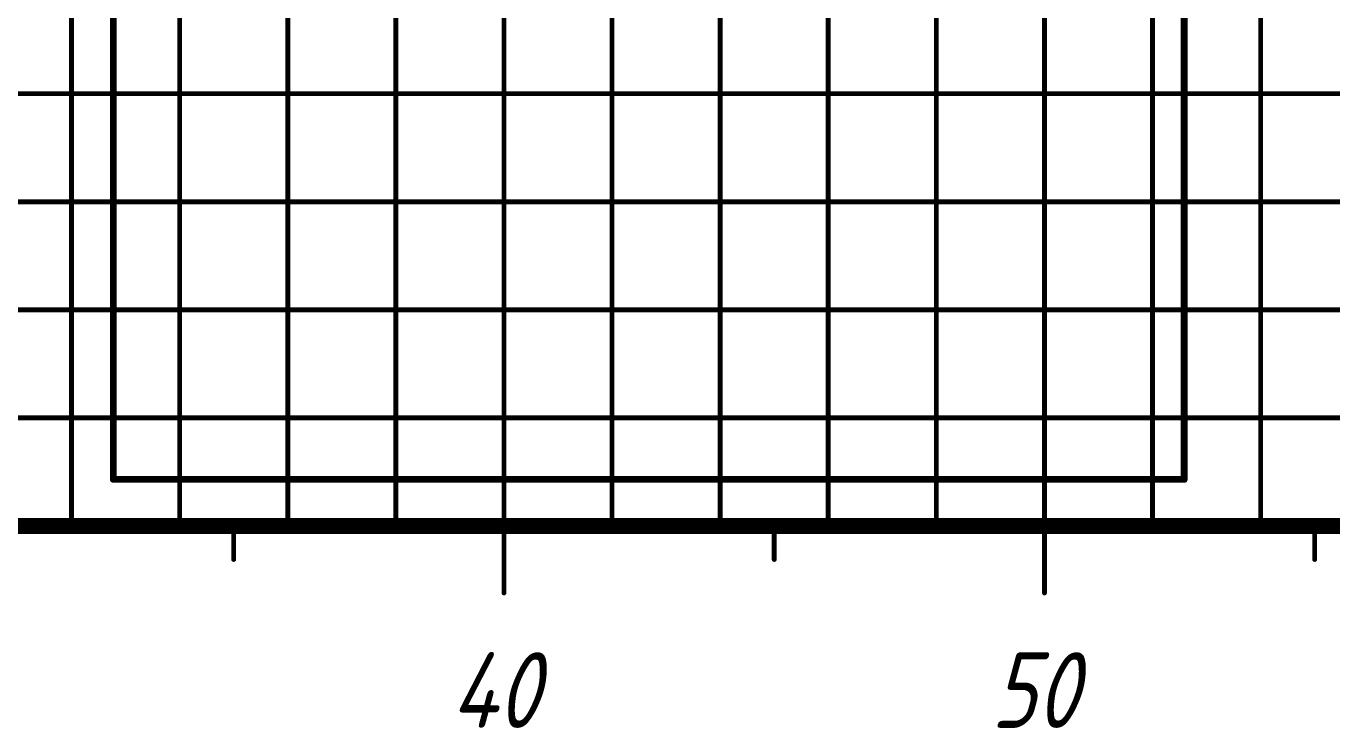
# Model space of a CAD drawing. Header units: millimetres. Extents: x 95 to 923, y 69 to 658.
# Drawn here: x 252.46 to 300.78, y 242.55 to 268.53 of the extents above; entities that cross this region are included whole.
import ezdxf

# ---------------------------------------------------------------- set-up
doc = ezdxf.new("R2010")
doc.units = ezdxf.units.MM
for name, color, linetype in [('Mechanical12', 56, 'Continuous'), ('Mechanical7', 56, 'Continuous'), ('Mechanical9', 56, 'Continuous')]:
    doc.layers.add(name, color=color, linetype=linetype)
doc.styles.add('GOST type A', font='', dxfattribs={"height": 0.2})
doc.styles.get('GOST type A').set_extended_font_data('GOST type A', italic=True)

msp = doc.modelspace()

# ---------------------------------------------------------------- linework, layer by layer
at = {"layer": 'Mechanical12', "color": 7}
for points, const_width in [([(255.69, 251.746), (255.69, 284.208)], 0.254), ([(295.314, 251.746), (295.314, 284.208)], 0.254), ([(255.69, 251.746), (295.314, 251.746)], 0.254), ([(190.142, 250.022), (432.342, 250.022)], 0.6), ([(190.142, 250.022), (432.342, 250.022)], 0.6), ([(190.142, 250.022), (432.342, 250.022)], 0.6), ([(190.142, 250.022), (432.342, 250.022)], 0.6)]:
    msp.add_lwpolyline(points, dxfattribs=dict(at, const_width=const_width))
at = {"layer": 'Mechanical12', "color": 7, "const_width": 0.127}
for points in [[(255.626, 251.746, 1), (255.753, 251.746, 1)], [(255.626, 251.746, 1), (255.753, 251.746, 1)], [(295.25, 251.746, 1), (295.377, 251.746, 1)], [(295.25, 251.746, 1), (295.377, 251.746, 1)]]:
    msp.add_lwpolyline(points, format="xyb", close=True, dxfattribs=at)
at = {"layer": 'Mechanical9', "color": 7, "const_width": 0.18}
for points in [[(254.142, 250.022), (254.142, 611.222)], [(258.142, 250.022), (258.142, 611.222)], [(262.142, 250.022), (262.142, 611.222)], [(266.142, 250.022), (266.142, 611.222)], [(270.142, 250.022), (270.142, 611.222)], [(274.142, 250.022), (274.142, 611.222)], [(278.142, 250.022), (278.142, 611.222)], [(282.142, 250.022), (282.142, 611.222)], [(286.142, 250.022), (286.142, 611.222)], [(290.142, 250.022), (290.142, 611.222)], [(294.142, 250.022), (294.142, 611.222)], [(298.142, 250.022), (298.142, 611.222)], [(190.142, 266.022), (432.342, 266.022)], [(190.142, 262.022), (432.342, 262.022)], [(190.142, 258.022), (432.342, 258.022)], [(190.142, 254.022), (432.342, 254.022)], [(190.142, 250.022), (432.342, 250.022)], [(260.142, 248.782), (260.142, 250.022)], [(270.142, 247.542), (270.142, 250.022)], [(270.142, 248.782), (270.142, 250.022)], [(280.142, 248.782), (280.142, 250.022)], [(290.142, 247.542), (290.142, 250.022)], [(290.142, 248.782), (290.142, 250.022)], [(300.142, 248.782), (300.142, 250.022)]]:
    msp.add_lwpolyline(points, dxfattribs=at)
at = {"layer": 'Mechanical9', "color": 7, "const_width": 0.09}
for points in [[(254.097, 250.022, 1), (254.187, 250.022, 1)], [(258.097, 250.022, 1), (258.187, 250.022, 1)], [(260.097, 250.022, 1), (260.187, 250.022, 1)], [(262.097, 250.022, 1), (262.187, 250.022, 1)], [(266.097, 250.022, 1), (266.187, 250.022, 1)], [(270.097, 250.022, 1), (270.187, 250.022, 1)], [(270.097, 250.022, 1), (270.187, 250.022, 1)], [(270.097, 250.022, 1), (270.187, 250.022, 1)], [(274.097, 250.022, 1), (274.187, 250.022, 1)], [(278.097, 250.022, 1), (278.187, 250.022, 1)], [(280.097, 250.022, 1), (280.187, 250.022, 1)], [(282.097, 250.022, 1), (282.187, 250.022, 1)], [(286.097, 250.022, 1), (286.187, 250.022, 1)], [(290.097, 250.022, 1), (290.187, 250.022, 1)], [(290.097, 250.022, 1), (290.187, 250.022, 1)], [(290.097, 250.022, 1), (290.187, 250.022, 1)], [(294.097, 250.022, 1), (294.187, 250.022, 1)], [(298.097, 250.022, 1), (298.187, 250.022, 1)], [(300.097, 250.022, 1), (300.187, 250.022, 1)], [(260.097, 248.782, 1), (260.187, 248.782, 1)], [(270.097, 248.782, 1), (270.187, 248.782, 1)], [(280.097, 248.782, 1), (280.187, 248.782, 1)], [(290.097, 248.782, 1), (290.187, 248.782, 1)], [(300.097, 248.782, 1), (300.187, 248.782, 1)], [(270.097, 247.542, 1), (270.187, 247.542, 1)], [(290.097, 247.542, 1), (290.187, 247.542, 1)]]:
    msp.add_lwpolyline(points, format="xyb", close=True, dxfattribs=at)

# ---------------------------------------------------------------- texts
at = {"layer": 'Mechanical7', "color": 7, "style": 'GOST type A'}
for s, p in [('40', (268.166, 242.547)), ('50', (288.164, 242.547))]:
    msp.add_text(s, height=2.8, dxfattribs=at).set_placement(p)

doc.saveas('drawing.dxf')
